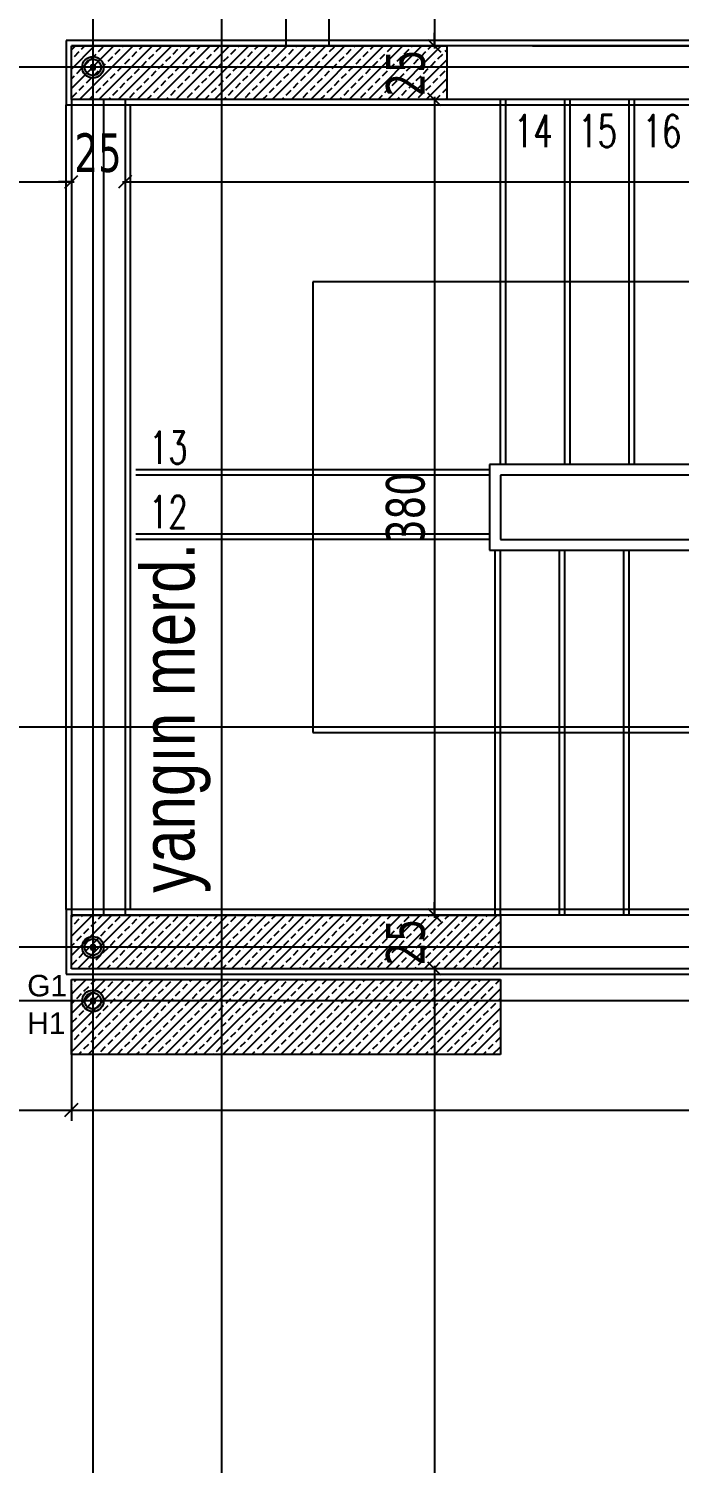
# Model space of a CAD drawing. Header units: millimetres. Extents: x 43168.9 to 43194.6, y -25545.1 to -25543.4.
# Drawn here: x 43169.1679 to 43169.2286, y -25544.597 to -25544.4633 of the extents above; entities that cross this region are included whole.
import ezdxf

# ---------------------------------------------------------------- set-up
doc = ezdxf.new("R2010")
doc.units = ezdxf.units.MM
doc.header["$LTSCALE"] = 200
for name, pattern in [('DASHDOT', [1, 0.5, -0.25, 0, -0.25]), ('DASHDOT2', [0.5, 0.25, -0.125, 0, -0.125]), ('HIDDEN2', [0.1875, 0.125, -0.0625])]:
    doc.linetypes.add(name, pattern=pattern)
for name, color, linetype in [('aks_sgh', 5, 'DASHDOT2'), ('duv_sgh', 4, 'Continuous'), ('gor-3_sgh', 191, 'Continuous'), ('gor-4_sgh', 17, 'Continuous'), ('izd-alt_sgh', 8, 'HIDDEN2'), ('kesitcizgisi_sgh', 22, 'Continuous'), ('kolon-b.a_sgh', 6, 'Continuous'), ('merdi_sgh', 3, 'Continuous'), ('olcuic_sgh', 183, 'Continuous'), ('sembol_sgh', 8, 'Continuous'), ('siva_sgh', 145, 'Continuous'), ('tarama-betonarme_sgh', 223, 'Continuous'), ('yazi-mahal_sgh', 12, 'Continuous'), ('yazi-merdi_sgh', 9, 'Continuous')]:
    doc.layers.add(name, color=color, linetype=linetype)
doc.styles.add('1-200', font='arial.ttf', dxfattribs={"height": 60})
doc.styles.add('dim', font='VERDANA.TTF', dxfattribs={"width": 0.7})
doc.styles.add('text2', font='arial.ttf')
doc.styles.add('text3', font='simplex8.shx', dxfattribs={"width": 0.7})

msp = doc.modelspace()

# ---------------------------------------------------------------- hatches: boundary and pattern name
h = msp.add_hatch(color=256)
edge = h.paths.add_edge_path()
edge.add_arc((43169.17388, -25544.46692), 0.001, 0, 360)
edge = h.paths.add_edge_path(flags=16)
edge.add_arc((43169.17388, -25544.46692), 0.00075, 0, 360)
h = msp.add_hatch(color=256)
edge = h.paths.add_edge_path()
edge.add_arc((43169.17388, -25544.46692), 0.001, 0, 360)
edge = h.paths.add_edge_path(flags=16)
edge.add_arc((43169.17388, -25544.46692), 0.00075, 0, 360)
h = msp.add_hatch(color=256)
edge = h.paths.add_edge_path()
edge.add_arc((43169.17388, -25544.54892), 0.001, 0, 360)
edge = h.paths.add_edge_path(flags=16)
edge.add_arc((43169.17388, -25544.54892), 0.00075, 0, 360)
h = msp.add_hatch(color=256)
edge = h.paths.add_edge_path()
edge.add_arc((43169.17388, -25544.54892), 0.001, 0, 360)
edge = h.paths.add_edge_path(flags=16)
edge.add_arc((43169.17388, -25544.54892), 0.00075, 0, 360)
h = msp.add_hatch(color=256)
edge = h.paths.add_edge_path()
edge.add_arc((43169.17388, -25544.55392), 0.001, 0, 360)
edge = h.paths.add_edge_path(flags=16)
edge.add_arc((43169.17388, -25544.55392), 0.00075, 0, 360)

# ---------------------------------------------------------------- linework, layer by layer
at = {"color": 0, "linetype": 'ByBlock', "lineweight": -2}
for p, q in [((43169.20513, -25544.46432), (43169.20633, -25544.46552)), ((43169.20513, -25544.46432), (43169.20633, -25544.46552)), ((43169.17408, -25544.46672), (43169.17368, -25544.46672)), ((43169.17368, -25544.46672), (43169.17368, -25544.46712)), ((43169.17408, -25544.46672), (43169.17368, -25544.46672)), ((43169.17368, -25544.46672), (43169.17368, -25544.46712)), ((43169.17408, -25544.46712), (43169.17408, -25544.46672)), ((43169.17408, -25544.46712), (43169.17408, -25544.46672)), ((43169.17368, -25544.46712), (43169.17408, -25544.46712)), ((43169.17368, -25544.46712), (43169.17408, -25544.46712)), ((43169.17395, -25544.46685), (43169.17381, -25544.46699)), ((43169.17395, -25544.46699), (43169.17381, -25544.46685)), ((43169.17395, -25544.46685), (43169.17381, -25544.46699)), ((43169.17395, -25544.46699), (43169.17381, -25544.46685)), ((43169.20633, -25544.47052), (43169.20513, -25544.46932)), ((43169.20633, -25544.47052), (43169.20513, -25544.46932)), ((43169.17128, -25544.47819), (43169.17248, -25544.47699)), ((43169.17128, -25544.47819), (43169.17248, -25544.47699)), ((43169.17748, -25544.47699), (43169.17628, -25544.47819)), ((43169.17748, -25544.47699), (43169.17628, -25544.47819)), ((43169.20513, -25544.54532), (43169.20633, -25544.54652)), ((43169.20513, -25544.54532), (43169.20633, -25544.54652)), ((43169.17408, -25544.54872), (43169.17368, -25544.54872)), ((43169.17368, -25544.54872), (43169.17368, -25544.54912)), ((43169.17408, -25544.54872), (43169.17368, -25544.54872)), ((43169.17368, -25544.54872), (43169.17368, -25544.54912)), ((43169.17368, -25544.54912), (43169.17408, -25544.54912)), ((43169.17368, -25544.54912), (43169.17408, -25544.54912)), ((43169.17395, -25544.54885), (43169.17381, -25544.54899)), ((43169.17395, -25544.54899), (43169.17381, -25544.54885)), ((43169.17395, -25544.54885), (43169.17381, -25544.54899)), ((43169.17395, -25544.54899), (43169.17381, -25544.54885)), ((43169.17408, -25544.54912), (43169.17408, -25544.54872)), ((43169.17408, -25544.54912), (43169.17408, -25544.54872)), ((43169.20633, -25544.55152), (43169.20513, -25544.55032)), ((43169.20633, -25544.55152), (43169.20513, -25544.55032)), ((43169.17408, -25544.55372), (43169.17368, -25544.55372)), ((43169.17368, -25544.55372), (43169.17368, -25544.55412)), ((43169.17368, -25544.55412), (43169.17408, -25544.55412)), ((43169.17395, -25544.55385), (43169.17381, -25544.55399)), ((43169.17395, -25544.55399), (43169.17381, -25544.55385)), ((43169.17408, -25544.55412), (43169.17408, -25544.55372)), ((43169.17128, -25544.5647), (43169.17248, -25544.5635)), ((43169.17248, -25544.5635), (43169.17128, -25544.5647))]:
    msp.add_line(p, q, dxfattribs=at)
at = {"color": 0, "linetype": 'Continuous', "lineweight": -2}
for centre, radius in [((43169.17388, -25544.46692), 0.001), ((43169.17388, -25544.46692), 0.001), ((43169.17388, -25544.46692), 0.00075), ((43169.17388, -25544.46692), 0.00075), ((43169.17388, -25544.54892), 0.001), ((43169.17388, -25544.54892), 0.001), ((43169.17388, -25544.54892), 0.00075), ((43169.17388, -25544.54892), 0.00075), ((43169.17388, -25544.55392), 0.001), ((43169.17388, -25544.55392), 0.00075)]:
    msp.add_circle(centre, radius, dxfattribs=at)
at = {"layer": 'aks_sgh'}
for p, q in [((43169.17388, -25543.74092), (43169.17388, -25544.78992)), ((43169.18588, -25543.74092), (43169.18588, -25544.78992)), ((43169.99088, -25544.46692), (43169.01488, -25544.46692)), ((43169.99088, -25544.54892), (43169.01488, -25544.54892)), ((43169.99088, -25544.55392), (43169.01488, -25544.55392))]:
    msp.add_line(p, q, dxfattribs=at)
at = {"layer": 'duv_sgh'}
for p, q in [((43169.19188, -25544.34992), (43169.19188, -25544.46492)), ((43169.19588, -25544.34992), (43169.19588, -25544.46492)), ((43169.17188, -25544.46992), (43169.17188, -25544.46492)), ((43169.31688, -25544.46492), (43169.17188, -25544.46492)), ((43169.21488, -25544.46492), (43169.31888, -25544.46492)), ((43169.17688, -25544.46992), (43169.17188, -25544.46992)), ((43169.31288, -25544.46992), (43169.17688, -25544.46992)), ((43169.17188, -25544.55092), (43169.17188, -25544.54592)), ((43169.17688, -25544.54592), (43169.17188, -25544.54592)), ((43169.31288, -25544.54592), (43169.17688, -25544.54592)), ((43169.31688, -25544.55092), (43169.17188, -25544.55092))]:
    msp.add_line(p, q, dxfattribs=at)
at = {"layer": 'gor-3_sgh'}
for p, q in [((43169.17138, -25544.54542), (43169.17138, -25544.47042)), ((43169.17738, -25544.54542), (43169.17738, -25544.47042))]:
    msp.add_line(p, q, dxfattribs=at)
at = {"layer": 'gor-4_sgh'}
for p, q in [((43169.17388, -25544.46992), (43169.17388, -25544.54592)), ((43169.17488, -25544.46992), (43169.17488, -25544.54592))]:
    msp.add_line(p, q, dxfattribs=at)
at = {"layer": 'izd-alt_sgh'}
for p, q in [((43169.17188, -25544.46992), (43169.17188, -25544.54592)), ((43169.17688, -25544.46992), (43169.17688, -25544.54592)), ((43169.21238, -25544.50392), (43169.21238, -25544.46992)), ((43169.21838, -25544.50392), (43169.21838, -25544.46992)), ((43169.22438, -25544.50392), (43169.22438, -25544.46992)), ((43169.21088, -25544.50442), (43169.17788, -25544.50442)), ((43169.21088, -25544.51042), (43169.17788, -25544.51042)), ((43169.21138, -25544.54592), (43169.21138, -25544.51192)), ((43169.21738, -25544.54592), (43169.21738, -25544.51192)), ((43169.22338, -25544.54592), (43169.22338, -25544.51192))]:
    msp.add_line(p, q, dxfattribs=at)
at = {"layer": 'kesitcizgisi_sgh', "linetype": 'DASHDOT'}
msp.add_line((43169.06963, -25544.52837), (43169.86213, -25544.52837), dxfattribs=at)
at = {"layer": 'kolon-b.a_sgh'}
for p, q in [((43169.17188, -25544.46492), (43169.20688, -25544.46492)), ((43169.17188, -25544.46992), (43169.17188, -25544.46492)), ((43169.20688, -25544.46492), (43169.20688, -25544.46992)), ((43169.20688, -25544.46992), (43169.17188, -25544.46992)), ((43169.17188, -25544.54592), (43169.21188, -25544.54592)), ((43169.17188, -25544.55092), (43169.17188, -25544.54592)), ((43169.21188, -25544.54592), (43169.21188, -25544.55092)), ((43169.21188, -25544.55092), (43169.17188, -25544.55092)), ((43169.17188, -25544.55192), (43169.21188, -25544.55192)), ((43169.17188, -25544.55892), (43169.17188, -25544.55192)), ((43169.21188, -25544.55192), (43169.21188, -25544.55892)), ((43169.21188, -25544.55892), (43169.17188, -25544.55892))]:
    msp.add_line(p, q, dxfattribs=at)
at = {"layer": 'merdi_sgh'}
for p, q in [((43169.21188, -25544.50392), (43169.21188, -25544.46992)), ((43169.21788, -25544.50392), (43169.21788, -25544.46992)), ((43169.22388, -25544.50392), (43169.22388, -25544.46992)), ((43169.21088, -25544.50492), (43169.17788, -25544.50492)), ((43169.21088, -25544.51092), (43169.17788, -25544.51092)), ((43169.21188, -25544.54592), (43169.21188, -25544.51192)), ((43169.21788, -25544.54592), (43169.21788, -25544.51192)), ((43169.22388, -25544.54592), (43169.22388, -25544.51192))]:
    msp.add_line(p, q, dxfattribs=at)
at = {"layer": 'merdi_sgh', "color": 43}
for p, q in [((43169.21688, -25544.50392), (43169.21088, -25544.50392)), ((43169.21088, -25544.50392), (43169.21088, -25544.51192)), ((43169.27288, -25544.50392), (43169.21688, -25544.50392)), ((43169.21788, -25544.50492), (43169.21188, -25544.50492)), ((43169.21188, -25544.50492), (43169.21188, -25544.51092)), ((43169.27188, -25544.50492), (43169.21788, -25544.50492)), ((43169.21088, -25544.51192), (43169.21688, -25544.51192)), ((43169.21188, -25544.51092), (43169.21788, -25544.51092)), ((43169.21688, -25544.51192), (43169.27288, -25544.51192)), ((43169.21788, -25544.51092), (43169.27188, -25544.51092))]:
    msp.add_line(p, q, dxfattribs=at)
at = {"layer": 'olcuic_sgh'}
for p, q in [((43169.20573, -25543.96076), (43169.20573, -25544.46517)), ((43169.20573, -25544.46492), (43169.20573, -25544.46372)), ((43169.19788, -25544.46492), (43169.20673, -25544.46492)), ((43169.19788, -25544.46492), (43169.20673, -25544.46492)), ((43169.20573, -25544.46992), (43169.20473, -25544.46992)), ((43169.20573, -25544.46992), (43169.20473, -25544.46992)), ((43169.20573, -25544.46967), (43169.20573, -25544.54617)), ((43169.20573, -25544.46992), (43169.20573, -25544.47112)), ((43169.17188, -25544.47192), (43169.17188, -25544.47859)), ((43169.17188, -25544.47192), (43169.17188, -25544.47859)), ((43169.17688, -25544.47192), (43169.17688, -25544.47859)), ((43169.17688, -25544.47192), (43169.17688, -25544.47859)), ((43169.06875, -25544.47759), (43169.17213, -25544.47759)), ((43169.17188, -25544.47759), (43169.17068, -25544.47759)), ((43169.17663, -25544.47759), (43169.31313, -25544.47759)), ((43169.17688, -25544.47759), (43169.17808, -25544.47759)), ((43169.20573, -25544.54592), (43169.20573, -25544.54472)), ((43169.20573, -25544.54592), (43169.20473, -25544.54592)), ((43169.20573, -25544.54592), (43169.20473, -25544.54592)), ((43169.20573, -25544.55092), (43169.20473, -25544.55092)), ((43169.20573, -25544.55092), (43169.20473, -25544.55092)), ((43169.20573, -25544.55067), (43169.20573, -25544.78027)), ((43169.20573, -25544.55092), (43169.20573, -25544.55212)), ((43169.17188, -25544.55292), (43169.17188, -25544.5651)), ((43169.17188, -25544.55292), (43169.17188, -25544.5651)), ((43169.06875, -25544.5641), (43169.17213, -25544.5641)), ((43169.17163, -25544.5641), (43169.40913, -25544.5641))]:
    msp.add_line(p, q, dxfattribs=at)
at = {"layer": 'sembol_sgh'}
for p, q in [((43169.20588, -25544.48692), (43169.19438, -25544.48692)), ((43169.19438, -25544.48692), (43169.19438, -25544.52892)), ((43169.27188, -25544.48692), (43169.19988, -25544.48692)), ((43169.19438, -25544.52892), (43169.20588, -25544.52892)), ((43169.19988, -25544.52892), (43169.26588, -25544.52892))]:
    msp.add_line(p, q, dxfattribs=at)
at = {"layer": 'siva_sgh'}
for p, q in [((43169.31738, -25544.46442), (43169.17138, -25544.46442)), ((43169.17138, -25544.46442), (43169.17138, -25544.47042)), ((43169.17138, -25544.47042), (43169.31238, -25544.47042)), ((43169.31238, -25544.54542), (43169.17138, -25544.54542)), ((43169.17138, -25544.54542), (43169.17138, -25544.55142)), ((43169.17138, -25544.55142), (43169.31738, -25544.55142))]:
    msp.add_line(p, q, dxfattribs=at)
at = {"layer": 'tarama-betonarme_sgh'}
for p, q in [((43169.17188, -25544.46529), (43169.17225, -25544.46492)), ((43169.17188, -25544.46708), (43169.17404, -25544.46492)), ((43169.17188, -25544.46888), (43169.17584, -25544.46492)), ((43169.17263, -25544.46992), (43169.17763, -25544.46492)), ((43169.17283, -25544.46523), (43169.17314, -25544.46492)), ((43169.1744, -25544.46546), (43169.17485, -25544.46501)), ((43169.17443, -25544.46992), (43169.17943, -25544.46492)), ((43169.17597, -25544.46568), (43169.17642, -25544.46523)), ((43169.17623, -25544.46992), (43169.18123, -25544.46492)), ((43169.17665, -25544.46501), (43169.17674, -25544.46492)), ((43169.17802, -25544.46992), (43169.18302, -25544.46492)), ((43169.17822, -25544.46523), (43169.17853, -25544.46492)), ((43169.17979, -25544.46546), (43169.18024, -25544.46501)), ((43169.17982, -25544.46992), (43169.18482, -25544.46492)), ((43169.18136, -25544.46568), (43169.18181, -25544.46523)), ((43169.18161, -25544.46992), (43169.18661, -25544.46492)), ((43169.18203, -25544.46501), (43169.18212, -25544.46492)), ((43169.18341, -25544.46992), (43169.18841, -25544.46492)), ((43169.18361, -25544.46523), (43169.18392, -25544.46492)), ((43169.18518, -25544.46546), (43169.18563, -25544.46501)), ((43169.18521, -25544.46992), (43169.19021, -25544.46492)), ((43169.18675, -25544.46568), (43169.1872, -25544.46523)), ((43169.187, -25544.46992), (43169.192, -25544.46492)), ((43169.18742, -25544.46501), (43169.18751, -25544.46492)), ((43169.1888, -25544.46992), (43169.1938, -25544.46492)), ((43169.18899, -25544.46523), (43169.18931, -25544.46492)), ((43169.19056, -25544.46546), (43169.19101, -25544.46501)), ((43169.19059, -25544.46992), (43169.19559, -25544.46492)), ((43169.19214, -25544.46568), (43169.19259, -25544.46523)), ((43169.19239, -25544.46992), (43169.19739, -25544.46492)), ((43169.19281, -25544.46501), (43169.1929, -25544.46492)), ((43169.19419, -25544.46992), (43169.19919, -25544.46492)), ((43169.19438, -25544.46523), (43169.1947, -25544.46492)), ((43169.19595, -25544.46546), (43169.1964, -25544.46501)), ((43169.19598, -25544.46992), (43169.20098, -25544.46492)), ((43169.19752, -25544.46568), (43169.19797, -25544.46523)), ((43169.19778, -25544.46992), (43169.20278, -25544.46492)), ((43169.1982, -25544.46501), (43169.19829, -25544.46492)), ((43169.19957, -25544.46992), (43169.20457, -25544.46492)), ((43169.19977, -25544.46523), (43169.20008, -25544.46492)), ((43169.20134, -25544.46546), (43169.20179, -25544.46501)), ((43169.20137, -25544.46992), (43169.20637, -25544.46492)), ((43169.20291, -25544.46568), (43169.20336, -25544.46523)), ((43169.20359, -25544.46501), (43169.20368, -25544.46492)), ((43169.20516, -25544.46523), (43169.20547, -25544.46492)), ((43169.20673, -25544.46546), (43169.20688, -25544.46531)), ((43169.17188, -25544.46618), (43169.17193, -25544.46613)), ((43169.17216, -25544.46591), (43169.1726, -25544.46546)), ((43169.17305, -25544.46681), (43169.1735, -25544.46636)), ((43169.17373, -25544.46613), (43169.17418, -25544.46568)), ((43169.17462, -25544.46703), (43169.17507, -25544.46658)), ((43169.1753, -25544.46636), (43169.17575, -25544.46591)), ((43169.17687, -25544.46658), (43169.17732, -25544.46613)), ((43169.17754, -25544.46591), (43169.17799, -25544.46546)), ((43169.17844, -25544.46681), (43169.17889, -25544.46636)), ((43169.17911, -25544.46613), (43169.17956, -25544.46568)), ((43169.18001, -25544.46703), (43169.18046, -25544.46658)), ((43169.18069, -25544.46636), (43169.18114, -25544.46591)), ((43169.18226, -25544.46658), (43169.18271, -25544.46613)), ((43169.18293, -25544.46591), (43169.18338, -25544.46546)), ((43169.18383, -25544.46681), (43169.18428, -25544.46636)), ((43169.1845, -25544.46613), (43169.18495, -25544.46568)), ((43169.1854, -25544.46703), (43169.18585, -25544.46658)), ((43169.18607, -25544.46636), (43169.18652, -25544.46591)), ((43169.18765, -25544.46658), (43169.1881, -25544.46613)), ((43169.18832, -25544.46591), (43169.18877, -25544.46546)), ((43169.18922, -25544.46681), (43169.18967, -25544.46636)), ((43169.18989, -25544.46613), (43169.19034, -25544.46568)), ((43169.19079, -25544.46703), (43169.19124, -25544.46658)), ((43169.19146, -25544.46636), (43169.19191, -25544.46591)), ((43169.19303, -25544.46658), (43169.19348, -25544.46613)), ((43169.19371, -25544.46591), (43169.19416, -25544.46546)), ((43169.19461, -25544.46681), (43169.19505, -25544.46636)), ((43169.19528, -25544.46613), (43169.19573, -25544.46568)), ((43169.19618, -25544.46703), (43169.19663, -25544.46658)), ((43169.19685, -25544.46636), (43169.1973, -25544.46591)), ((43169.19842, -25544.46658), (43169.19887, -25544.46613)), ((43169.1991, -25544.46591), (43169.19955, -25544.46546)), ((43169.19999, -25544.46681), (43169.20044, -25544.46636)), ((43169.20067, -25544.46613), (43169.20112, -25544.46568)), ((43169.20157, -25544.46703), (43169.20201, -25544.46658)), ((43169.20224, -25544.46636), (43169.20269, -25544.46591)), ((43169.20317, -25544.46992), (43169.20688, -25544.46621)), ((43169.20381, -25544.46658), (43169.20426, -25544.46613)), ((43169.20448, -25544.46591), (43169.20493, -25544.46546)), ((43169.20538, -25544.46681), (43169.20583, -25544.46636)), ((43169.20606, -25544.46613), (43169.2065, -25544.46568)), ((43169.17188, -25544.46798), (43169.17216, -25544.4677)), ((43169.17238, -25544.46748), (43169.17283, -25544.46703)), ((43169.17328, -25544.46838), (43169.17373, -25544.46793)), ((43169.17395, -25544.4677), (43169.1744, -25544.46725)), ((43169.17552, -25544.46793), (43169.17597, -25544.46748)), ((43169.1762, -25544.46725), (43169.17665, -25544.46681)), ((43169.17709, -25544.46815), (43169.17754, -25544.4677)), ((43169.17777, -25544.46748), (43169.17822, -25544.46703)), ((43169.17867, -25544.46838), (43169.17911, -25544.46793)), ((43169.17934, -25544.4677), (43169.17979, -25544.46725)), ((43169.18091, -25544.46793), (43169.18136, -25544.46748)), ((43169.18158, -25544.46725), (43169.18203, -25544.46681)), ((43169.18248, -25544.46815), (43169.18293, -25544.4677)), ((43169.18316, -25544.46748), (43169.18361, -25544.46703)), ((43169.18405, -25544.46838), (43169.1845, -25544.46793)), ((43169.18473, -25544.4677), (43169.18518, -25544.46725)), ((43169.1863, -25544.46793), (43169.18675, -25544.46748)), ((43169.18697, -25544.46725), (43169.18742, -25544.46681)), ((43169.18787, -25544.46815), (43169.18832, -25544.4677)), ((43169.18854, -25544.46748), (43169.18899, -25544.46703)), ((43169.18944, -25544.46838), (43169.18989, -25544.46793)), ((43169.19012, -25544.4677), (43169.19056, -25544.46725)), ((43169.19169, -25544.46793), (43169.19214, -25544.46748)), ((43169.19236, -25544.46725), (43169.19281, -25544.46681)), ((43169.19326, -25544.46815), (43169.19371, -25544.4677)), ((43169.19393, -25544.46748), (43169.19438, -25544.46703)), ((43169.19483, -25544.46838), (43169.19528, -25544.46793)), ((43169.1955, -25544.4677), (43169.19595, -25544.46725)), ((43169.19708, -25544.46793), (43169.19752, -25544.46748)), ((43169.19775, -25544.46725), (43169.1982, -25544.46681)), ((43169.19865, -25544.46815), (43169.1991, -25544.4677)), ((43169.19932, -25544.46748), (43169.19977, -25544.46703)), ((43169.20022, -25544.46838), (43169.20067, -25544.46793)), ((43169.20089, -25544.4677), (43169.20134, -25544.46725)), ((43169.20246, -25544.46793), (43169.20291, -25544.46748)), ((43169.20314, -25544.46725), (43169.20359, -25544.46681)), ((43169.20404, -25544.46815), (43169.20448, -25544.4677)), ((43169.20471, -25544.46748), (43169.20516, -25544.46703)), ((43169.20496, -25544.46992), (43169.20688, -25544.468)), ((43169.20561, -25544.46838), (43169.20606, -25544.46793)), ((43169.20628, -25544.4677), (43169.20673, -25544.46725)), ((43169.17193, -25544.46972), (43169.17238, -25544.46928)), ((43169.1726, -25544.46905), (43169.17305, -25544.4686)), ((43169.17418, -25544.46928), (43169.17462, -25544.46883)), ((43169.17485, -25544.4686), (43169.1753, -25544.46815)), ((43169.17575, -25544.4695), (43169.1762, -25544.46905)), ((43169.17642, -25544.46883), (43169.17687, -25544.46838)), ((43169.17732, -25544.46972), (43169.17777, -25544.46928)), ((43169.17799, -25544.46905), (43169.17844, -25544.4686)), ((43169.17956, -25544.46928), (43169.18001, -25544.46883)), ((43169.18024, -25544.4686), (43169.18069, -25544.46815)), ((43169.18114, -25544.4695), (43169.18158, -25544.46905)), ((43169.18181, -25544.46883), (43169.18226, -25544.46838)), ((43169.18271, -25544.46972), (43169.18316, -25544.46928)), ((43169.18338, -25544.46905), (43169.18383, -25544.4686)), ((43169.18495, -25544.46928), (43169.1854, -25544.46883)), ((43169.18563, -25544.4686), (43169.18607, -25544.46815)), ((43169.18652, -25544.4695), (43169.18697, -25544.46905)), ((43169.1872, -25544.46883), (43169.18765, -25544.46838)), ((43169.1881, -25544.46972), (43169.18854, -25544.46928)), ((43169.18877, -25544.46905), (43169.18922, -25544.4686)), ((43169.19034, -25544.46928), (43169.19079, -25544.46883)), ((43169.19101, -25544.4686), (43169.19146, -25544.46815)), ((43169.19191, -25544.4695), (43169.19236, -25544.46905)), ((43169.19259, -25544.46883), (43169.19303, -25544.46838)), ((43169.19348, -25544.46972), (43169.19393, -25544.46928)), ((43169.19416, -25544.46905), (43169.19461, -25544.4686)), ((43169.19573, -25544.46928), (43169.19618, -25544.46883)), ((43169.1964, -25544.4686), (43169.19685, -25544.46815)), ((43169.1973, -25544.4695), (43169.19775, -25544.46905)), ((43169.19797, -25544.46883), (43169.19842, -25544.46838)), ((43169.19887, -25544.46972), (43169.19932, -25544.46928)), ((43169.19955, -25544.46905), (43169.19999, -25544.4686)), ((43169.20112, -25544.46928), (43169.20157, -25544.46883)), ((43169.20179, -25544.4686), (43169.20224, -25544.46815)), ((43169.20269, -25544.4695), (43169.20314, -25544.46905)), ((43169.20336, -25544.46883), (43169.20381, -25544.46838)), ((43169.20426, -25544.46972), (43169.20471, -25544.46928)), ((43169.20493, -25544.46905), (43169.20538, -25544.4686)), ((43169.2065, -25544.46928), (43169.20688, -25544.4689)), ((43169.17353, -25544.46992), (43169.17395, -25544.4695)), ((43169.17533, -25544.46992), (43169.17552, -25544.46972)), ((43169.17892, -25544.46992), (43169.17934, -25544.4695)), ((43169.18072, -25544.46992), (43169.18091, -25544.46972)), ((43169.18431, -25544.46992), (43169.18473, -25544.4695)), ((43169.1861, -25544.46992), (43169.1863, -25544.46972)), ((43169.1897, -25544.46992), (43169.19012, -25544.4695)), ((43169.19149, -25544.46992), (43169.19169, -25544.46972)), ((43169.19508, -25544.46992), (43169.1955, -25544.4695)), ((43169.19688, -25544.46992), (43169.19708, -25544.46972)), ((43169.20047, -25544.46992), (43169.20089, -25544.4695)), ((43169.20227, -25544.46992), (43169.20246, -25544.46972)), ((43169.20586, -25544.46992), (43169.20628, -25544.4695)), ((43169.20676, -25544.46992), (43169.20688, -25544.4698)), ((43169.17188, -25544.54611), (43169.17207, -25544.54592)), ((43169.17188, -25544.5479), (43169.17386, -25544.54592)), ((43169.17188, -25544.5497), (43169.17566, -25544.54592)), ((43169.17188, -25544.54701), (43169.17193, -25544.54695)), ((43169.17216, -25544.54673), (43169.1726, -25544.54628)), ((43169.17246, -25544.55092), (43169.17746, -25544.54592)), ((43169.17283, -25544.54606), (43169.17297, -25544.54592)), ((43169.17373, -25544.54695), (43169.17418, -25544.54651)), ((43169.17425, -25544.55092), (43169.17925, -25544.54592)), ((43169.1744, -25544.54628), (43169.17476, -25544.54592)), ((43169.1753, -25544.54718), (43169.17575, -25544.54673)), ((43169.17597, -25544.54651), (43169.17642, -25544.54606)), ((43169.17605, -25544.55092), (43169.18105, -25544.54592)), ((43169.17687, -25544.5474), (43169.17732, -25544.54695)), ((43169.17754, -25544.54673), (43169.17799, -25544.54628)), ((43169.17784, -25544.55092), (43169.18284, -25544.54592)), ((43169.17822, -25544.54606), (43169.17835, -25544.54592)), ((43169.17911, -25544.54695), (43169.17956, -25544.54651)), ((43169.17964, -25544.55092), (43169.18464, -25544.54592)), ((43169.17979, -25544.54628), (43169.18015, -25544.54592)), ((43169.18069, -25544.54718), (43169.18114, -25544.54673)), ((43169.18136, -25544.54651), (43169.18181, -25544.54606)), ((43169.18144, -25544.55092), (43169.18644, -25544.54592)), ((43169.18226, -25544.5474), (43169.18271, -25544.54695)), ((43169.18293, -25544.54673), (43169.18338, -25544.54628)), ((43169.18323, -25544.55092), (43169.18823, -25544.54592)), ((43169.18361, -25544.54606), (43169.18374, -25544.54592)), ((43169.1845, -25544.54695), (43169.18495, -25544.54651)), ((43169.18503, -25544.55092), (43169.19003, -25544.54592)), ((43169.18518, -25544.54628), (43169.18554, -25544.54592)), ((43169.18607, -25544.54718), (43169.18652, -25544.54673)), ((43169.18675, -25544.54651), (43169.1872, -25544.54606)), ((43169.18682, -25544.55092), (43169.19182, -25544.54592)), ((43169.18765, -25544.5474), (43169.1881, -25544.54695)), ((43169.18832, -25544.54673), (43169.18877, -25544.54628)), ((43169.18862, -25544.55092), (43169.19362, -25544.54592)), ((43169.18899, -25544.54606), (43169.18913, -25544.54592)), ((43169.18989, -25544.54695), (43169.19034, -25544.54651)), ((43169.19042, -25544.55092), (43169.19542, -25544.54592)), ((43169.19056, -25544.54628), (43169.19093, -25544.54592)), ((43169.19146, -25544.54718), (43169.19191, -25544.54673)), ((43169.19214, -25544.54651), (43169.19259, -25544.54606)), ((43169.19221, -25544.55092), (43169.19721, -25544.54592)), ((43169.19303, -25544.5474), (43169.19348, -25544.54695)), ((43169.19371, -25544.54673), (43169.19416, -25544.54628)), ((43169.19401, -25544.55092), (43169.19901, -25544.54592)), ((43169.19438, -25544.54606), (43169.19452, -25544.54592)), ((43169.19528, -25544.54695), (43169.19573, -25544.54651)), ((43169.1958, -25544.55092), (43169.2008, -25544.54592)), ((43169.19595, -25544.54628), (43169.19631, -25544.54592)), ((43169.19685, -25544.54718), (43169.1973, -25544.54673)), ((43169.19752, -25544.54651), (43169.19797, -25544.54606)), ((43169.1976, -25544.55092), (43169.2026, -25544.54592)), ((43169.19842, -25544.5474), (43169.19887, -25544.54695)), ((43169.1991, -25544.54673), (43169.19955, -25544.54628)), ((43169.1994, -25544.55092), (43169.2044, -25544.54592)), ((43169.19977, -25544.54606), (43169.19991, -25544.54592)), ((43169.20067, -25544.54695), (43169.20112, -25544.54651)), ((43169.20119, -25544.55092), (43169.20619, -25544.54592)), ((43169.20134, -25544.54628), (43169.2017, -25544.54592)), ((43169.20224, -25544.54718), (43169.20269, -25544.54673)), ((43169.20291, -25544.54651), (43169.20336, -25544.54606)), ((43169.20299, -25544.55092), (43169.20799, -25544.54592)), ((43169.20381, -25544.5474), (43169.20426, -25544.54695)), ((43169.20448, -25544.54673), (43169.20493, -25544.54628)), ((43169.20478, -25544.55092), (43169.20978, -25544.54592)), ((43169.20516, -25544.54606), (43169.20529, -25544.54592)), ((43169.20606, -25544.54695), (43169.2065, -25544.54651)), ((43169.20658, -25544.55092), (43169.21158, -25544.54592)), ((43169.20673, -25544.54628), (43169.20709, -25544.54592)), ((43169.20763, -25544.54718), (43169.20808, -25544.54673)), ((43169.2083, -25544.54651), (43169.20875, -25544.54606)), ((43169.2092, -25544.5474), (43169.20965, -25544.54695)), ((43169.20987, -25544.54673), (43169.21032, -25544.54628)), ((43169.21055, -25544.54606), (43169.21068, -25544.54592)), ((43169.21144, -25544.54695), (43169.21188, -25544.54652)), ((43169.17238, -25544.5483), (43169.17283, -25544.54785)), ((43169.17305, -25544.54763), (43169.1735, -25544.54718)), ((43169.17395, -25544.54853), (43169.1744, -25544.54808)), ((43169.17462, -25544.54785), (43169.17507, -25544.5474)), ((43169.17552, -25544.54875), (43169.17597, -25544.5483)), ((43169.1762, -25544.54808), (43169.17665, -25544.54763)), ((43169.17777, -25544.5483), (43169.17822, -25544.54785)), ((43169.17844, -25544.54763), (43169.17889, -25544.54718)), ((43169.17934, -25544.54853), (43169.17979, -25544.54808)), ((43169.18001, -25544.54785), (43169.18046, -25544.5474)), ((43169.18091, -25544.54875), (43169.18136, -25544.5483)), ((43169.18158, -25544.54808), (43169.18203, -25544.54763)), ((43169.18316, -25544.5483), (43169.18361, -25544.54785)), ((43169.18383, -25544.54763), (43169.18428, -25544.54718)), ((43169.18473, -25544.54853), (43169.18518, -25544.54808)), ((43169.1854, -25544.54785), (43169.18585, -25544.5474)), ((43169.1863, -25544.54875), (43169.18675, -25544.5483)), ((43169.18697, -25544.54808), (43169.18742, -25544.54763)), ((43169.18854, -25544.5483), (43169.18899, -25544.54785)), ((43169.18922, -25544.54763), (43169.18967, -25544.54718)), ((43169.19012, -25544.54853), (43169.19056, -25544.54808)), ((43169.19079, -25544.54785), (43169.19124, -25544.5474)), ((43169.19169, -25544.54875), (43169.19214, -25544.5483)), ((43169.19236, -25544.54808), (43169.19281, -25544.54763)), ((43169.19393, -25544.5483), (43169.19438, -25544.54785)), ((43169.19461, -25544.54763), (43169.19505, -25544.54718)), ((43169.1955, -25544.54853), (43169.19595, -25544.54808)), ((43169.19618, -25544.54785), (43169.19663, -25544.5474)), ((43169.19708, -25544.54875), (43169.19752, -25544.5483)), ((43169.19775, -25544.54808), (43169.1982, -25544.54763)), ((43169.19932, -25544.5483), (43169.19977, -25544.54785)), ((43169.19999, -25544.54763), (43169.20044, -25544.54718)), ((43169.20089, -25544.54853), (43169.20134, -25544.54808)), ((43169.20157, -25544.54785), (43169.20201, -25544.5474)), ((43169.20246, -25544.54875), (43169.20291, -25544.5483)), ((43169.20314, -25544.54808), (43169.20359, -25544.54763)), ((43169.20471, -25544.5483), (43169.20516, -25544.54785)), ((43169.20538, -25544.54763), (43169.20583, -25544.54718)), ((43169.20628, -25544.54853), (43169.20673, -25544.54808)), ((43169.20695, -25544.54785), (43169.2074, -25544.5474)), ((43169.20785, -25544.54875), (43169.2083, -25544.5483)), ((43169.20838, -25544.55092), (43169.21188, -25544.54742)), ((43169.20853, -25544.54808), (43169.20897, -25544.54763)), ((43169.2101, -25544.5483), (43169.21055, -25544.54785)), ((43169.21077, -25544.54763), (43169.21122, -25544.54718)), ((43169.21167, -25544.54853), (43169.21188, -25544.54832)), ((43169.17188, -25544.5488), (43169.17216, -25544.54853)), ((43169.1726, -25544.54987), (43169.17305, -25544.54942)), ((43169.17328, -25544.5492), (43169.17373, -25544.54875)), ((43169.17418, -25544.5501), (43169.17462, -25544.54965)), ((43169.17485, -25544.54942), (43169.1753, -25544.54897)), ((43169.17642, -25544.54965), (43169.17687, -25544.5492)), ((43169.17709, -25544.54897), (43169.17754, -25544.54853)), ((43169.17799, -25544.54987), (43169.17844, -25544.54942)), ((43169.17867, -25544.5492), (43169.17911, -25544.54875)), ((43169.17956, -25544.5501), (43169.18001, -25544.54965)), ((43169.18024, -25544.54942), (43169.18069, -25544.54897)), ((43169.18181, -25544.54965), (43169.18226, -25544.5492)), ((43169.18248, -25544.54897), (43169.18293, -25544.54853)), ((43169.18338, -25544.54987), (43169.18383, -25544.54942)), ((43169.18405, -25544.5492), (43169.1845, -25544.54875)), ((43169.18495, -25544.5501), (43169.1854, -25544.54965)), ((43169.18563, -25544.54942), (43169.18607, -25544.54897)), ((43169.1872, -25544.54965), (43169.18765, -25544.5492)), ((43169.18787, -25544.54897), (43169.18832, -25544.54853)), ((43169.18877, -25544.54987), (43169.18922, -25544.54942)), ((43169.18944, -25544.5492), (43169.18989, -25544.54875)), ((43169.19034, -25544.5501), (43169.19079, -25544.54965)), ((43169.19101, -25544.54942), (43169.19146, -25544.54897)), ((43169.19259, -25544.54965), (43169.19303, -25544.5492)), ((43169.19326, -25544.54897), (43169.19371, -25544.54853)), ((43169.19416, -25544.54987), (43169.19461, -25544.54942)), ((43169.19483, -25544.5492), (43169.19528, -25544.54875)), ((43169.19573, -25544.5501), (43169.19618, -25544.54965)), ((43169.1964, -25544.54942), (43169.19685, -25544.54897)), ((43169.19797, -25544.54965), (43169.19842, -25544.5492)), ((43169.19865, -25544.54897), (43169.1991, -25544.54853)), ((43169.19955, -25544.54987), (43169.19999, -25544.54942)), ((43169.20022, -25544.5492), (43169.20067, -25544.54875)), ((43169.20112, -25544.5501), (43169.20157, -25544.54965)), ((43169.20179, -25544.54942), (43169.20224, -25544.54897)), ((43169.20336, -25544.54965), (43169.20381, -25544.5492)), ((43169.20404, -25544.54897), (43169.20448, -25544.54853)), ((43169.20493, -25544.54987), (43169.20538, -25544.54942)), ((43169.20561, -25544.5492), (43169.20606, -25544.54875)), ((43169.2065, -25544.5501), (43169.20695, -25544.54965)), ((43169.20718, -25544.54942), (43169.20763, -25544.54897)), ((43169.20875, -25544.54965), (43169.2092, -25544.5492)), ((43169.20942, -25544.54897), (43169.20987, -25544.54853)), ((43169.21017, -25544.55092), (43169.21188, -25544.54921)), ((43169.21032, -25544.54987), (43169.21077, -25544.54942)), ((43169.21099, -25544.5492), (43169.21144, -25544.54875)), ((43169.17193, -25544.55055), (43169.17238, -25544.5501)), ((43169.1735, -25544.55077), (43169.17395, -25544.55032)), ((43169.17515, -25544.55092), (43169.17552, -25544.55055)), ((43169.17575, -25544.55032), (43169.1762, -25544.54987)), ((43169.17695, -25544.55092), (43169.17709, -25544.55077)), ((43169.17732, -25544.55055), (43169.17777, -25544.5501)), ((43169.17889, -25544.55077), (43169.17934, -25544.55032)), ((43169.18054, -25544.55092), (43169.18091, -25544.55055)), ((43169.18114, -25544.55032), (43169.18158, -25544.54987)), ((43169.18233, -25544.55092), (43169.18248, -25544.55077)), ((43169.18271, -25544.55055), (43169.18316, -25544.5501)), ((43169.18428, -25544.55077), (43169.18473, -25544.55032)), ((43169.18593, -25544.55092), (43169.1863, -25544.55055)), ((43169.18652, -25544.55032), (43169.18697, -25544.54987)), ((43169.18772, -25544.55092), (43169.18787, -25544.55077)), ((43169.1881, -25544.55055), (43169.18854, -25544.5501)), ((43169.18967, -25544.55077), (43169.19012, -25544.55032)), ((43169.19131, -25544.55092), (43169.19169, -25544.55055)), ((43169.19191, -25544.55032), (43169.19236, -25544.54987)), ((43169.19311, -25544.55092), (43169.19326, -25544.55077)), ((43169.19348, -25544.55055), (43169.19393, -25544.5501)), ((43169.19505, -25544.55077), (43169.1955, -25544.55032)), ((43169.1967, -25544.55092), (43169.19708, -25544.55055)), ((43169.1973, -25544.55032), (43169.19775, -25544.54987)), ((43169.1985, -25544.55092), (43169.19865, -25544.55077)), ((43169.19887, -25544.55055), (43169.19932, -25544.5501)), ((43169.20044, -25544.55077), (43169.20089, -25544.55032)), ((43169.20209, -25544.55092), (43169.20246, -25544.55055)), ((43169.20269, -25544.55032), (43169.20314, -25544.54987)), ((43169.20389, -25544.55092), (43169.20404, -25544.55077)), ((43169.20426, -25544.55055), (43169.20471, -25544.5501)), ((43169.20583, -25544.55077), (43169.20628, -25544.55032)), ((43169.20748, -25544.55092), (43169.20785, -25544.55055)), ((43169.20808, -25544.55032), (43169.20853, -25544.54987)), ((43169.20927, -25544.55092), (43169.20942, -25544.55077)), ((43169.20965, -25544.55055), (43169.2101, -25544.5501)), ((43169.21122, -25544.55077), (43169.21167, -25544.55032)), ((43169.17188, -25544.55329), (43169.17325, -25544.55192)), ((43169.17188, -25544.55509), (43169.17505, -25544.55192)), ((43169.17188, -25544.55688), (43169.17684, -25544.55192)), ((43169.17188, -25544.55868), (43169.17864, -25544.55192)), ((43169.17188, -25544.55239), (43169.17193, -25544.55234)), ((43169.17216, -25544.55212), (43169.17235, -25544.55192)), ((43169.17344, -25544.55892), (43169.18044, -25544.55192)), ((43169.17373, -25544.55234), (43169.17415, -25544.55192)), ((43169.17523, -25544.55892), (43169.18223, -25544.55192)), ((43169.1753, -25544.55257), (43169.17575, -25544.55212)), ((43169.17687, -25544.55279), (43169.17732, -25544.55234)), ((43169.17703, -25544.55892), (43169.18403, -25544.55192)), ((43169.17754, -25544.55212), (43169.17774, -25544.55192)), ((43169.17882, -25544.55892), (43169.18582, -25544.55192)), ((43169.17911, -25544.55234), (43169.17954, -25544.55192)), ((43169.18062, -25544.55892), (43169.18762, -25544.55192)), ((43169.18069, -25544.55257), (43169.18114, -25544.55212)), ((43169.18226, -25544.55279), (43169.18271, -25544.55234)), ((43169.18242, -25544.55892), (43169.18942, -25544.55192)), ((43169.18293, -25544.55212), (43169.18313, -25544.55192)), ((43169.18421, -25544.55892), (43169.19121, -25544.55192)), ((43169.1845, -25544.55234), (43169.18493, -25544.55192)), ((43169.18601, -25544.55892), (43169.19301, -25544.55192)), ((43169.18607, -25544.55257), (43169.18652, -25544.55212)), ((43169.18765, -25544.55279), (43169.1881, -25544.55234)), ((43169.1878, -25544.55892), (43169.1948, -25544.55192)), ((43169.18832, -25544.55212), (43169.18852, -25544.55192)), ((43169.1896, -25544.55892), (43169.1966, -25544.55192)), ((43169.18989, -25544.55234), (43169.19031, -25544.55192)), ((43169.1914, -25544.55892), (43169.1984, -25544.55192)), ((43169.19146, -25544.55257), (43169.19191, -25544.55212)), ((43169.19303, -25544.55279), (43169.19348, -25544.55234)), ((43169.19319, -25544.55892), (43169.20019, -25544.55192)), ((43169.19371, -25544.55212), (43169.19391, -25544.55192)), ((43169.19499, -25544.55892), (43169.20199, -25544.55192)), ((43169.19528, -25544.55234), (43169.1957, -25544.55192)), ((43169.19678, -25544.55892), (43169.20378, -25544.55192)), ((43169.19685, -25544.55257), (43169.1973, -25544.55212)), ((43169.19842, -25544.55279), (43169.19887, -25544.55234)), ((43169.19858, -25544.55892), (43169.20558, -25544.55192)), ((43169.1991, -25544.55212), (43169.19929, -25544.55192)), ((43169.20038, -25544.55892), (43169.20738, -25544.55192)), ((43169.20067, -25544.55234), (43169.20109, -25544.55192)), ((43169.20217, -25544.55892), (43169.20917, -25544.55192)), ((43169.20224, -25544.55257), (43169.20269, -25544.55212)), ((43169.20381, -25544.55279), (43169.20426, -25544.55234)), ((43169.20397, -25544.55892), (43169.21097, -25544.55192)), ((43169.20448, -25544.55212), (43169.20468, -25544.55192)), ((43169.20606, -25544.55234), (43169.20648, -25544.55192)), ((43169.20763, -25544.55257), (43169.20808, -25544.55212)), ((43169.2092, -25544.55279), (43169.20965, -25544.55234)), ((43169.20987, -25544.55212), (43169.21007, -25544.55192)), ((43169.21144, -25544.55234), (43169.21187, -25544.55192)), ((43169.17238, -25544.55369), (43169.17283, -25544.55324)), ((43169.17305, -25544.55302), (43169.1735, -25544.55257)), ((43169.17395, -25544.55391), (43169.1744, -25544.55346)), ((43169.17462, -25544.55324), (43169.17507, -25544.55279)), ((43169.17552, -25544.55414), (43169.17597, -25544.55369)), ((43169.1762, -25544.55346), (43169.17665, -25544.55302)), ((43169.17777, -25544.55369), (43169.17822, -25544.55324)), ((43169.17844, -25544.55302), (43169.17889, -25544.55257)), ((43169.17934, -25544.55391), (43169.17979, -25544.55346)), ((43169.18001, -25544.55324), (43169.18046, -25544.55279)), ((43169.18091, -25544.55414), (43169.18136, -25544.55369)), ((43169.18158, -25544.55346), (43169.18203, -25544.55302)), ((43169.18316, -25544.55369), (43169.18361, -25544.55324)), ((43169.18383, -25544.55302), (43169.18428, -25544.55257)), ((43169.18473, -25544.55391), (43169.18518, -25544.55346)), ((43169.1854, -25544.55324), (43169.18585, -25544.55279)), ((43169.1863, -25544.55414), (43169.18675, -25544.55369)), ((43169.18697, -25544.55346), (43169.18742, -25544.55302)), ((43169.18854, -25544.55369), (43169.18899, -25544.55324)), ((43169.18922, -25544.55302), (43169.18967, -25544.55257)), ((43169.19012, -25544.55391), (43169.19056, -25544.55346)), ((43169.19079, -25544.55324), (43169.19124, -25544.55279)), ((43169.19169, -25544.55414), (43169.19214, -25544.55369)), ((43169.19236, -25544.55346), (43169.19281, -25544.55302)), ((43169.19393, -25544.55369), (43169.19438, -25544.55324)), ((43169.19461, -25544.55302), (43169.19505, -25544.55257)), ((43169.1955, -25544.55391), (43169.19595, -25544.55346)), ((43169.19618, -25544.55324), (43169.19663, -25544.55279)), ((43169.19708, -25544.55414), (43169.19752, -25544.55369)), ((43169.19775, -25544.55346), (43169.1982, -25544.55302)), ((43169.19932, -25544.55369), (43169.19977, -25544.55324)), ((43169.19999, -25544.55302), (43169.20044, -25544.55257)), ((43169.20089, -25544.55391), (43169.20134, -25544.55346)), ((43169.20157, -25544.55324), (43169.20201, -25544.55279)), ((43169.20246, -25544.55414), (43169.20291, -25544.55369)), ((43169.20314, -25544.55346), (43169.20359, -25544.55302)), ((43169.20471, -25544.55369), (43169.20516, -25544.55324)), ((43169.20538, -25544.55302), (43169.20583, -25544.55257)), ((43169.20576, -25544.55892), (43169.21188, -25544.55281)), ((43169.20628, -25544.55391), (43169.20673, -25544.55346)), ((43169.20695, -25544.55324), (43169.2074, -25544.55279)), ((43169.20785, -25544.55414), (43169.2083, -25544.55369)), ((43169.20853, -25544.55346), (43169.20897, -25544.55302)), ((43169.2101, -25544.55369), (43169.21055, -25544.55324)), ((43169.21077, -25544.55302), (43169.21122, -25544.55257)), ((43169.17188, -25544.55419), (43169.17216, -25544.55391)), ((43169.1726, -25544.55526), (43169.17305, -25544.55481)), ((43169.17328, -25544.55459), (43169.17373, -25544.55414)), ((43169.17485, -25544.55481), (43169.1753, -25544.55436)), ((43169.17642, -25544.55504), (43169.17687, -25544.55459)), ((43169.17709, -25544.55436), (43169.17754, -25544.55391)), ((43169.17799, -25544.55526), (43169.17844, -25544.55481)), ((43169.17867, -25544.55459), (43169.17911, -25544.55414)), ((43169.18024, -25544.55481), (43169.18069, -25544.55436)), ((43169.18181, -25544.55504), (43169.18226, -25544.55459)), ((43169.18248, -25544.55436), (43169.18293, -25544.55391)), ((43169.18338, -25544.55526), (43169.18383, -25544.55481)), ((43169.18405, -25544.55459), (43169.1845, -25544.55414)), ((43169.18563, -25544.55481), (43169.18607, -25544.55436)), ((43169.1872, -25544.55504), (43169.18765, -25544.55459)), ((43169.18787, -25544.55436), (43169.18832, -25544.55391)), ((43169.18877, -25544.55526), (43169.18922, -25544.55481)), ((43169.18944, -25544.55459), (43169.18989, -25544.55414)), ((43169.19101, -25544.55481), (43169.19146, -25544.55436)), ((43169.19259, -25544.55504), (43169.19303, -25544.55459)), ((43169.19326, -25544.55436), (43169.19371, -25544.55391)), ((43169.19416, -25544.55526), (43169.19461, -25544.55481)), ((43169.19483, -25544.55459), (43169.19528, -25544.55414)), ((43169.1964, -25544.55481), (43169.19685, -25544.55436)), ((43169.19797, -25544.55504), (43169.19842, -25544.55459)), ((43169.19865, -25544.55436), (43169.1991, -25544.55391)), ((43169.19955, -25544.55526), (43169.19999, -25544.55481)), ((43169.20022, -25544.55459), (43169.20067, -25544.55414)), ((43169.20179, -25544.55481), (43169.20224, -25544.55436)), ((43169.20336, -25544.55504), (43169.20381, -25544.55459)), ((43169.20404, -25544.55436), (43169.20448, -25544.55391)), ((43169.20493, -25544.55526), (43169.20538, -25544.55481)), ((43169.20561, -25544.55459), (43169.20606, -25544.55414)), ((43169.20718, -25544.55481), (43169.20763, -25544.55436)), ((43169.20756, -25544.55892), (43169.21188, -25544.5546)), ((43169.20875, -25544.55504), (43169.2092, -25544.55459)), ((43169.20942, -25544.55436), (43169.20987, -25544.55391)), ((43169.21032, -25544.55526), (43169.21077, -25544.55481)), ((43169.21099, -25544.55459), (43169.21144, -25544.55414)), ((43169.21167, -25544.55391), (43169.21188, -25544.5537)), ((43169.17193, -25544.55593), (43169.17238, -25544.55549)), ((43169.1735, -25544.55616), (43169.17395, -25544.55571)), ((43169.17418, -25544.55549), (43169.17462, -25544.55504)), ((43169.17507, -25544.55638), (43169.17552, -25544.55593)), ((43169.17575, -25544.55571), (43169.1762, -25544.55526)), ((43169.17665, -25544.55661), (43169.17709, -25544.55616)), ((43169.17732, -25544.55593), (43169.17777, -25544.55549)), ((43169.17889, -25544.55616), (43169.17934, -25544.55571)), ((43169.17956, -25544.55549), (43169.18001, -25544.55504)), ((43169.18046, -25544.55638), (43169.18091, -25544.55593)), ((43169.18114, -25544.55571), (43169.18158, -25544.55526)), ((43169.18203, -25544.55661), (43169.18248, -25544.55616)), ((43169.18271, -25544.55593), (43169.18316, -25544.55549)), ((43169.18428, -25544.55616), (43169.18473, -25544.55571)), ((43169.18495, -25544.55549), (43169.1854, -25544.55504)), ((43169.18585, -25544.55638), (43169.1863, -25544.55593)), ((43169.18652, -25544.55571), (43169.18697, -25544.55526)), ((43169.18742, -25544.55661), (43169.18787, -25544.55616)), ((43169.1881, -25544.55593), (43169.18854, -25544.55549)), ((43169.18967, -25544.55616), (43169.19012, -25544.55571)), ((43169.19034, -25544.55549), (43169.19079, -25544.55504)), ((43169.19124, -25544.55638), (43169.19169, -25544.55593)), ((43169.19191, -25544.55571), (43169.19236, -25544.55526)), ((43169.19281, -25544.55661), (43169.19326, -25544.55616)), ((43169.19348, -25544.55593), (43169.19393, -25544.55549)), ((43169.19505, -25544.55616), (43169.1955, -25544.55571)), ((43169.19573, -25544.55549), (43169.19618, -25544.55504)), ((43169.19663, -25544.55638), (43169.19708, -25544.55593)), ((43169.1973, -25544.55571), (43169.19775, -25544.55526)), ((43169.1982, -25544.55661), (43169.19865, -25544.55616)), ((43169.19887, -25544.55593), (43169.19932, -25544.55549)), ((43169.20044, -25544.55616), (43169.20089, -25544.55571)), ((43169.20112, -25544.55549), (43169.20157, -25544.55504)), ((43169.20201, -25544.55638), (43169.20246, -25544.55593)), ((43169.20269, -25544.55571), (43169.20314, -25544.55526)), ((43169.20359, -25544.55661), (43169.20404, -25544.55616)), ((43169.20426, -25544.55593), (43169.20471, -25544.55549)), ((43169.20583, -25544.55616), (43169.20628, -25544.55571)), ((43169.2065, -25544.55549), (43169.20695, -25544.55504)), ((43169.2074, -25544.55638), (43169.20785, -25544.55593)), ((43169.20808, -25544.55571), (43169.20853, -25544.55526)), ((43169.20897, -25544.55661), (43169.20942, -25544.55616)), ((43169.20965, -25544.55593), (43169.2101, -25544.55549)), ((43169.21122, -25544.55616), (43169.21167, -25544.55571)), ((43169.17216, -25544.55751), (43169.1726, -25544.55706)), ((43169.17283, -25544.55683), (43169.17328, -25544.55638)), ((43169.17373, -25544.55773), (43169.17418, -25544.55728)), ((43169.1744, -25544.55706), (43169.17485, -25544.55661)), ((43169.1753, -25544.55796), (43169.17575, -25544.55751)), ((43169.17597, -25544.55728), (43169.17642, -25544.55683)), ((43169.17754, -25544.55751), (43169.17799, -25544.55706)), ((43169.17822, -25544.55683), (43169.17867, -25544.55638)), ((43169.17911, -25544.55773), (43169.17956, -25544.55728)), ((43169.17979, -25544.55706), (43169.18024, -25544.55661)), ((43169.18069, -25544.55796), (43169.18114, -25544.55751)), ((43169.18136, -25544.55728), (43169.18181, -25544.55683)), ((43169.18293, -25544.55751), (43169.18338, -25544.55706)), ((43169.18361, -25544.55683), (43169.18405, -25544.55638)), ((43169.1845, -25544.55773), (43169.18495, -25544.55728)), ((43169.18518, -25544.55706), (43169.18563, -25544.55661)), ((43169.18607, -25544.55796), (43169.18652, -25544.55751)), ((43169.18675, -25544.55728), (43169.1872, -25544.55683)), ((43169.18832, -25544.55751), (43169.18877, -25544.55706)), ((43169.18899, -25544.55683), (43169.18944, -25544.55638)), ((43169.18989, -25544.55773), (43169.19034, -25544.55728)), ((43169.19056, -25544.55706), (43169.19101, -25544.55661)), ((43169.19146, -25544.55796), (43169.19191, -25544.55751)), ((43169.19214, -25544.55728), (43169.19259, -25544.55683)), ((43169.19371, -25544.55751), (43169.19416, -25544.55706)), ((43169.19438, -25544.55683), (43169.19483, -25544.55638)), ((43169.19528, -25544.55773), (43169.19573, -25544.55728)), ((43169.19595, -25544.55706), (43169.1964, -25544.55661)), ((43169.19685, -25544.55796), (43169.1973, -25544.55751)), ((43169.19752, -25544.55728), (43169.19797, -25544.55683)), ((43169.1991, -25544.55751), (43169.19955, -25544.55706)), ((43169.19977, -25544.55683), (43169.20022, -25544.55638)), ((43169.20067, -25544.55773), (43169.20112, -25544.55728)), ((43169.20134, -25544.55706), (43169.20179, -25544.55661)), ((43169.20224, -25544.55796), (43169.20269, -25544.55751)), ((43169.20291, -25544.55728), (43169.20336, -25544.55683)), ((43169.20448, -25544.55751), (43169.20493, -25544.55706)), ((43169.20516, -25544.55683), (43169.20561, -25544.55638)), ((43169.20606, -25544.55773), (43169.2065, -25544.55728)), ((43169.20673, -25544.55706), (43169.20718, -25544.55661)), ((43169.20763, -25544.55796), (43169.20808, -25544.55751)), ((43169.2083, -25544.55728), (43169.20875, -25544.55683)), ((43169.20936, -25544.55892), (43169.21188, -25544.5564)), ((43169.20987, -25544.55751), (43169.21032, -25544.55706)), ((43169.21055, -25544.55683), (43169.21099, -25544.55638)), ((43169.21144, -25544.55773), (43169.21188, -25544.5573)), ((43169.17188, -25544.55778), (43169.17193, -25544.55773)), ((43169.17254, -25544.55892), (43169.17283, -25544.55863)), ((43169.17305, -25544.5584), (43169.1735, -25544.55796)), ((43169.17433, -25544.55892), (43169.1744, -25544.55885)), ((43169.17462, -25544.55863), (43169.17507, -25544.55818)), ((43169.1762, -25544.55885), (43169.17665, -25544.5584)), ((43169.17687, -25544.55818), (43169.17732, -25544.55773)), ((43169.17793, -25544.55892), (43169.17822, -25544.55863)), ((43169.17844, -25544.5584), (43169.17889, -25544.55796)), ((43169.17972, -25544.55892), (43169.17979, -25544.55885)), ((43169.18001, -25544.55863), (43169.18046, -25544.55818)), ((43169.18158, -25544.55885), (43169.18203, -25544.5584)), ((43169.18226, -25544.55818), (43169.18271, -25544.55773)), ((43169.18331, -25544.55892), (43169.18361, -25544.55863)), ((43169.18383, -25544.5584), (43169.18428, -25544.55796)), ((43169.18511, -25544.55892), (43169.18518, -25544.55885)), ((43169.1854, -25544.55863), (43169.18585, -25544.55818)), ((43169.18697, -25544.55885), (43169.18742, -25544.5584)), ((43169.18765, -25544.55818), (43169.1881, -25544.55773)), ((43169.1887, -25544.55892), (43169.18899, -25544.55863)), ((43169.18922, -25544.5584), (43169.18967, -25544.55796)), ((43169.1905, -25544.55892), (43169.19056, -25544.55885)), ((43169.19079, -25544.55863), (43169.19124, -25544.55818)), ((43169.19236, -25544.55885), (43169.19281, -25544.5584)), ((43169.19303, -25544.55818), (43169.19348, -25544.55773)), ((43169.19409, -25544.55892), (43169.19438, -25544.55863)), ((43169.19461, -25544.5584), (43169.19505, -25544.55796)), ((43169.19589, -25544.55892), (43169.19595, -25544.55885)), ((43169.19618, -25544.55863), (43169.19663, -25544.55818)), ((43169.19775, -25544.55885), (43169.1982, -25544.5584)), ((43169.19842, -25544.55818), (43169.19887, -25544.55773)), ((43169.19948, -25544.55892), (43169.19977, -25544.55863)), ((43169.19999, -25544.5584), (43169.20044, -25544.55796)), ((43169.20127, -25544.55892), (43169.20134, -25544.55885)), ((43169.20157, -25544.55863), (43169.20201, -25544.55818)), ((43169.20314, -25544.55885), (43169.20359, -25544.5584)), ((43169.20381, -25544.55818), (43169.20426, -25544.55773)), ((43169.20487, -25544.55892), (43169.20516, -25544.55863)), ((43169.20538, -25544.5584), (43169.20583, -25544.55796)), ((43169.20666, -25544.55892), (43169.20673, -25544.55885)), ((43169.20695, -25544.55863), (43169.2074, -25544.55818)), ((43169.20853, -25544.55885), (43169.20897, -25544.5584)), ((43169.2092, -25544.55818), (43169.20965, -25544.55773)), ((43169.21026, -25544.55892), (43169.21055, -25544.55863)), ((43169.21077, -25544.5584), (43169.21122, -25544.55796)), ((43169.21115, -25544.55892), (43169.21188, -25544.55819))]:
    msp.add_line(p, q, dxfattribs=at)

# ---------------------------------------------------------------- texts
at = {"layer": 'aks_sgh', "style": '1-200'}
for s, p in [('G1', (43169.16776, -25544.5535)), ('G1', (43169.16776, -25544.5535)), ('H1', (43169.16776, -25544.557))]:
    msp.add_text(s, height=0.002, rotation=0, dxfattribs=at).set_placement(p)
at = {"layer": 'olcuic_sgh', "color": 2, "style": 'dim', "width": 0.7}
for s, p in [('25', (43169.20482, -25544.46964)), ('380', (43169.20481, -25544.51125)), ('25', (43169.20482, -25544.55064))]:
    msp.add_text(s, height=0.0036, rotation=90, dxfattribs=at).set_placement(p)
msp.add_text('25', height=0.0036, dxfattribs=at).set_placement((43169.17216, -25544.47667))
at = {"layer": 'yazi-mahal_sgh', "color": 252, "style": 'text2', "width": 0.8}
msp.add_text('yangın merd.', height=0.005, rotation=90, dxfattribs=at).set_placement((43169.18336, -25544.54385))
msp.add_text('yangın merd.', height=0.005, rotation=90, dxfattribs=at).set_placement((43169.18336, -25544.54385))
at = {"layer": 'yazi-merdi_sgh', "style": 'text3', "width": 0.7}
for s, p in [('14', (43169.21315, -25544.47436)), ('15', (43169.21915, -25544.47436)), ('16', (43169.22515, -25544.47436)), ('13', (43169.17911, -25544.50386)), ('12', (43169.17911, -25544.50986))]:
    msp.add_text(s, height=0.003, dxfattribs=at).set_placement(p)

doc.saveas('drawing.dxf')
